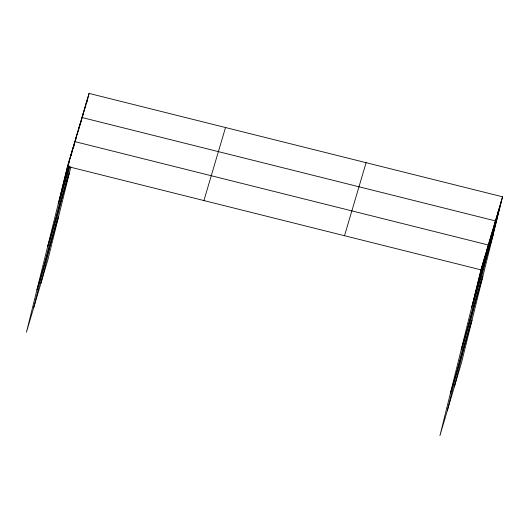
<?xml version="1.0" encoding="UTF-8"?>
<svg xmlns="http://www.w3.org/2000/svg" width="529" height="529" viewBox="0 0 529 529"><rect width="100%" height="100%" fill="white"/><g stroke="black" fill="none" stroke-linecap="round" stroke-linejoin="round"><path stroke-width="0.79" d="M502.55 196.801L480.96 269.836L439.936 435.598L461.526 362.563L502.55 196.801L89.064 93.402L67.474 166.437L26.45 332.199L48.04 259.164L70.886 166.833M59.46 199.631L68.697 162.297M60.683 195.492L67.957 166.099M68.347 164.512L69.921 158.158M61.906 191.353L67.996 166.728M68.393 165.141L71.144 154.018M63.13 187.213L68.241 166.562M70.992 155.44L72.367 149.879M64.353 183.074L68.479 166.397M71.031 156.068L73.591 145.739M33.79 307.369L68.717 166.225M73.042 148.755L74.814 141.6L488.3 245.006L447.276 410.769M66.998 174.114L68.962 166.172M73.683 147.108L76.236 136.78M68.426 169.293L69.213 166.119M75.7 139.907L77.664 131.966M77.32 134.293L79.085 127.145M78.352 131.06L80.514 122.325M40.918 283.266L69.788 166.609M79.972 125.446L81.935 117.504L495.428 220.904L454.404 386.666M81.003 122.212L83.364 112.684M82.623 116.598L84.785 107.863M84.25 110.984L86.214 103.043M85.281 107.751L85.87 105.37M86.26 103.783L87.635 98.222M86.901 102.137L89.064 93.402M472.946 303.031L482.184 265.697M474.169 298.892L483.407 261.557M475.392 294.752L484.63 257.418M476.616 290.613L485.853 253.279M477.839 286.473L487.077 249.146M480.484 277.52L489.728 240.186M481.912 272.7L491.15 235.365M483.334 267.879L492.578 230.545M484.762 263.058L494 225.724M487.612 253.417L496.85 216.083M489.034 248.597L498.278 211.263M490.462 243.776L499.7 206.442M491.884 238.956L501.128 201.622M58.236 203.771L69.239 166.542M47.742 246.15L69.332 173.115M36.937 289.819L58.527 216.784M203.923 200.557L225.513 127.522M344.511 235.716L366.101 162.681M471.723 307.17L493.312 234.135M461.235 349.55L482.825 276.515M450.424 393.219L472.013 320.184M67.474 166.437L480.96 269.836"/></g></svg>
